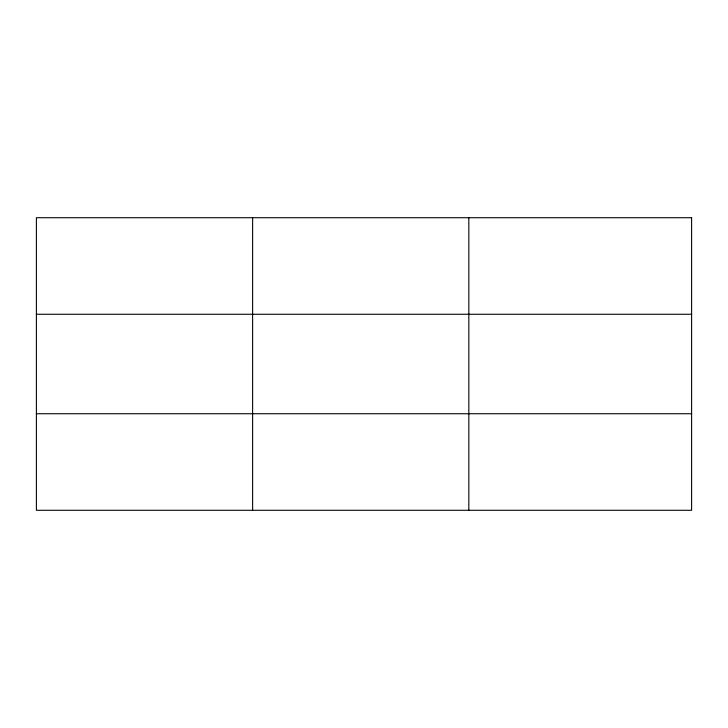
<?xml version="1.0" encoding="UTF-8"?>
<svg xmlns="http://www.w3.org/2000/svg" width="728" height="728" viewBox="0 0 728 728"><rect width="100%" height="100%" fill="white"/><g stroke="black" fill="none" stroke-linecap="round" stroke-linejoin="round"><path stroke-width="1.09" d="M252.616 217.708L252.616 510.292M468.832 217.708L468.832 510.292M36.4 314.259L691.6 314.259M36.4 413.741L691.6 413.741M691.6 217.708L691.6 510.292L36.4 510.292L36.4 217.708L691.6 217.708"/></g></svg>
